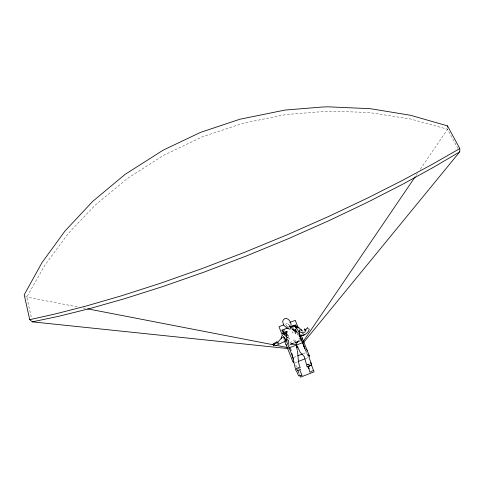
<?xml version="1.0" encoding="UTF-8"?>
<svg xmlns="http://www.w3.org/2000/svg" width="484" height="484" viewBox="0 0 484 484"><rect width="100%" height="100%" fill="white"/><g stroke="black" fill="none" stroke-linecap="round" stroke-linejoin="round"><path stroke-width="0.36" stroke-dasharray="2.42 1.81" d="M302.234 334.432L302.809 333.137M416.083 175.48L417.359 173.605M420.33 169.231L447.531 129.234L447.519 127.885M295.96 332.302L295.04 333.403L297.025 334.765M292.56 328.642L293.51 327.662M291.32 343.682L293.195 343.138L295.131 341.414L294.901 340.809L296.589 341.274M287.212 326.839L287.563 326.555M289.849 342.999L294.248 339.707M299.094 340.246L297.351 341.535L294.901 340.809L293.709 343.295L290.648 343.598M288.331 338.8L289.595 339.048L288.518 336.858M292.034 328.279L293.02 327.868M306.578 365.142L310.395 363.569M307.213 364.882L309.76 363.829M307.691 364.912L309.681 364.125M285.106 324.316L289.166 322.719M287.206 327.22L288.555 326.688M293.727 357.41L297.103 356.085M303.184 353.707L306.56 352.382L305.737 350.307M295.101 362.71L297.908 361.615M305.628 358.59L307.733 357.767M299.197 368.36L296.45 369.268L296.559 370.345M291.059 343.713L293.195 343.138M294.393 343.138L290.4 343.192L291.785 343.507M77.24 306.838L26.795 297.079L24.2 294.78M83.175 307.987L86.146 308.562M299.886 368.13L298.64 367.876L298.779 368.215M286.334 334.426L287.968 335.424L288.198 336.326L287.732 334.716L289.033 338.032L288.476 336.894M302.796 333.192L303.97 333.996M299.07 330.094L300.231 330.977M289.837 325.641L288.512 324.226L289.39 325.284M299.009 338.068L300.292 339.677M294.587 331.619L295.627 333.119L292.384 332.907L291.761 330.282M286.994 326.664L286.111 325.23L286.213 325.526M457.955 148.521L447.531 129.234L410.414 118.979L370.484 112.748L365.329 112.342L328.703 111.138L286.08 114.526L243.664 123.087L202.481 136.754L163.544 155.352L127.667 178.263L95.578 204.792L71.13 230.336L67.845 234.093L44.849 265.202L26.795 297.079L31.527 318.206M307.921 356.145L305.434 349.974M299.076 329.277L299.802 331.05M283.594 338.504L284.423 340.597M295.73 364.954L297.575 369.709M299.154 373.787L299.681 375.142M306.56 352.382L308.018 356.272M287.732 334.716L287.968 335.424M307.824 364.168L307.927 364.525M289.686 345.14L290.019 346.405M296.492 368.977L296.426 368.421L296.535 369.885M297.969 367.707L296.208 369.086L297.969 367.707L300.207 367.822L297.969 367.707"/><path stroke-width="0.73" d="M459.752 151.849L459.8 148.558L447.5 125.858L410.299 115.222L370.139 108.67L328.007 106.819L322.55 107L284.961 110.074L239.864 119.245L200.461 132.41L163.144 150.155L124.957 174.482L92.686 201.398L64.91 231.104L42.017 262.594L24.2 294.78L29.742 319.67L32.337 321.848L287.599 348.528L303.855 342.158L459.752 151.849L433.791 167.143L403.087 184.035L368.142 201.961L329.701 220.323L288.754 238.515L246.489 255.927L204.206 272.075L163.162 286.443L124.545 298.707L89.371 308.683L58.437 316.354L32.337 321.848M304.66 329.913L304.702 328.872L304.236 329.253L304.684 329.362L305.21 331.062L306.1 330.015M296.305 330.596L296.25 331.897L298.017 333.319M286.589 335.618L285.778 331.709L286.589 335.618L286.958 331.195L286.135 336.265M295.161 331.994L295.403 329.187L295.21 331.328L293.395 328.926L295.512 331.721M305.501 331.032L305.616 329.677L307.612 327.656L307.558 328.237M301.943 335.085L300.522 335.612C298.961 333.325 297.599 330.112 301.435 332.623L305.198 332.048M302.01 375.197L299.862 370.266M281.9 335.926L281.198 338.074L281.688 337.85L277.489 342.569M297.775 327.668L297.932 327.093M292.366 327.172L292.693 326.065L297.841 326.972L298.029 328.4M283.279 331.867L284.217 329.906M297.733 334.777L298.138 333.936M290.297 326.821L291.005 327.989L290.436 328.993L289.142 329.066L286.861 327.971L283.691 325.2L282.71 321.666L283.122 320.099L284.447 318.799L286.195 318.327C289.396 319.313 291.065 322.235 291.132 325.496M277.163 342.557L277.386 342.182L276.225 342.218L273.23 343.809L273.043 344.638L273.98 345.776L276.4 345.37M284.713 341.867L286.135 340.3L287.218 337.269L282.71 333.373L284.048 331.867L283.255 333.712L282.71 333.373M415.23 176.733L303.45 341.081L303.855 342.158M305.301 330.106L305.616 329.677M283.703 336.949L285.506 340.167L284.302 341.68L277.598 344.729M291.882 327.033L292.693 326.065M277.344 343.307L276.727 342.527L277.181 341.994L276.794 341.843L276.594 342.363L277.108 342.908M304.327 334.686L302.349 335.66M312.918 370.587L310.153 372.202L309.79 371.93L308.471 366.842M281.198 338.074L283.636 336.652L285.282 338.873M303.789 335.049L302.784 335.636C305.531 334.498 308.393 332.49 309.203 329.531L308.653 328.509M459.8 148.558L433.658 163.556L402.706 180.266L367.453 198.107L328.654 216.469L287.333 234.728L244.686 252.267L202.052 268.596L160.718 283.176L121.895 295.676L86.612 305.912L55.69 313.868L29.742 319.67M278.415 343.682L278.258 342.751M300.697 369.395L296.541 370.883M300.461 340.663L295.192 342.95L297.769 341.577L296.026 344.656L293.056 344.227L290.188 344.487M311.291 365.136L307.14 366.878L311.285 365.13L307.14 366.872L304.327 356.611L300.141 352.225L297.315 346.09M283.751 324.849L279.014 326.712L282.481 335.708M289.843 322.453L295.252 320.323L297.932 327.22M281.821 330.221L287.284 328.073M290.696 326.736L295.476 324.855L296.026 326.252M297.781 355.825L302.506 353.967M298.61 361.336L304.926 358.868M274.785 344.62L273.345 345.062L273.714 344.269L276.146 343.325M302.016 375.384L298.592 375.88L296.638 371.349M287.859 328.055L288.579 327.934M286.746 337.281L287.956 337.511M87.628 308.846L273.097 344.735M276.062 345.31L287.193 347.458L287.599 348.528M302.766 331.098L300.86 329.894L301.496 330.1L298.489 327.293M283.793 331.673L284.423 333.167L286.788 334.668M284.423 333.167L286.334 334.426M299.045 331.746L296.093 328.122L295.96 325.823L296.093 328.122M286.782 339.006L288.718 340.99M290.079 326.264L291.338 328.164M299.88 338.001L300.915 339.52M290.17 326.162L291.084 327.523M290.11 326.156L290.642 327.184M297.249 347.784L296.571 346.471L297.158 349.902M303.637 345.987L304.968 348.577M285.506 340.167L285.826 340.803M293.008 361.984L284.701 341.293M309.234 355.631L300.975 334.904M311.648 364.252L309.445 358.686L308.514 354.851M299.16 333.712L304.091 346.157M299.07 333.93L305.434 349.974M282.069 330.04L283.442 333.494M285.911 339.714L293.516 358.977M302.222 338.026L302.639 339.09M310.383 362.353L314.098 371.857L300.467 377.181L299.941 375.826M297.835 370.387L298.888 373.11M288.041 340.948L288.785 344.293M299.015 335.563L299.457 336.755M309.252 355.22L309.693 356.442M285.977 344.402L286.365 345.479M308.477 367.108L308.949 368.463L308.629 367.38M293.201 361.506L293.594 362.74M296.323 344.584L297.061 347.143M299.094 331.522L299.493 332.931M300.207 367.822C297.751 362.341 298.386 356.369 297.345 350.67M283.654 332.605L284.241 334.74M290.509 348.305L291.138 350.622M291.931 353.495L295.76 370.423M447.5 125.858L447.512 127.207M307.273 350.368A16.153 4.072 62.8 0 1 306.596 349.448M289.45 326.071L289.42 326.875L289.45 326.071M295.343 326.609L293.945 325.926L296.88 327.541L295.343 326.609M294.617 330.56L292.1 329.289L296.988 331.836L294.617 330.56"/></g></svg>
